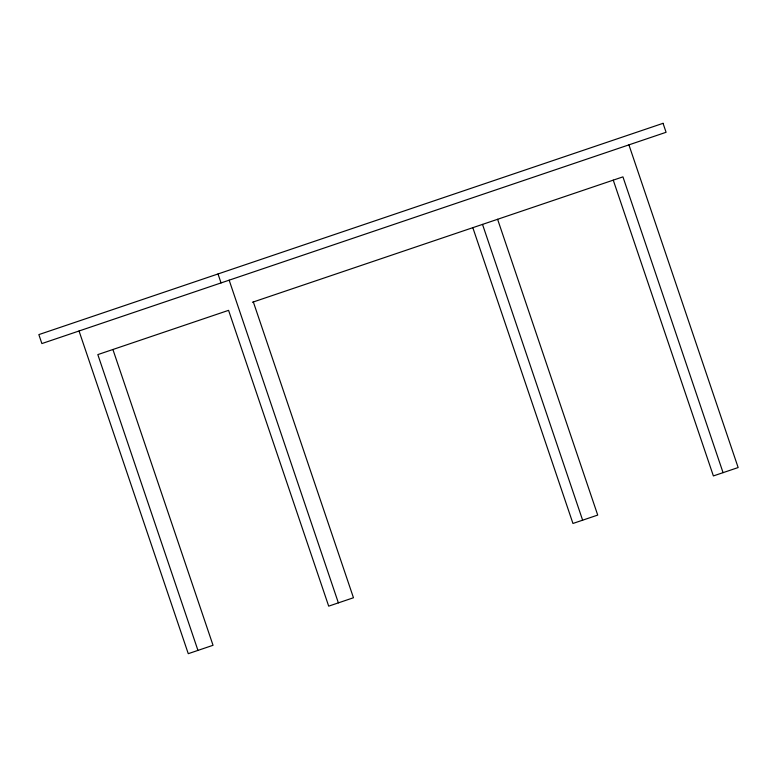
<?xml version="1.0" encoding="UTF-8"?>
<svg xmlns="http://www.w3.org/2000/svg" width="777" height="777" viewBox="0 0 777 777"><rect width="100%" height="100%" fill="white"/><g stroke="black" fill="none" stroke-linecap="round" stroke-linejoin="round"><path stroke-width="1.17" d="M252.447 302.263L622.94 176.865L723.066 472.659M628.923 144.862L738.15 467.55L713.383 475.932L613.257 180.138M497.601 219.289L597.717 515.083L572.95 523.465L472.824 227.671M482.517 224.398L582.633 520.192M253.341 301.962L353.467 597.756L328.69 606.147L228.574 310.344L97.824 354.603L197.95 650.398M229.157 280.176L338.374 602.865M218.016 273.96L221.056 282.925M112.908 349.495L213.034 645.289L188.267 653.68L79.04 330.992M663.053 123.32L38.85 334.605L41.88 343.57L666.083 132.284L663.053 123.32"/></g></svg>
